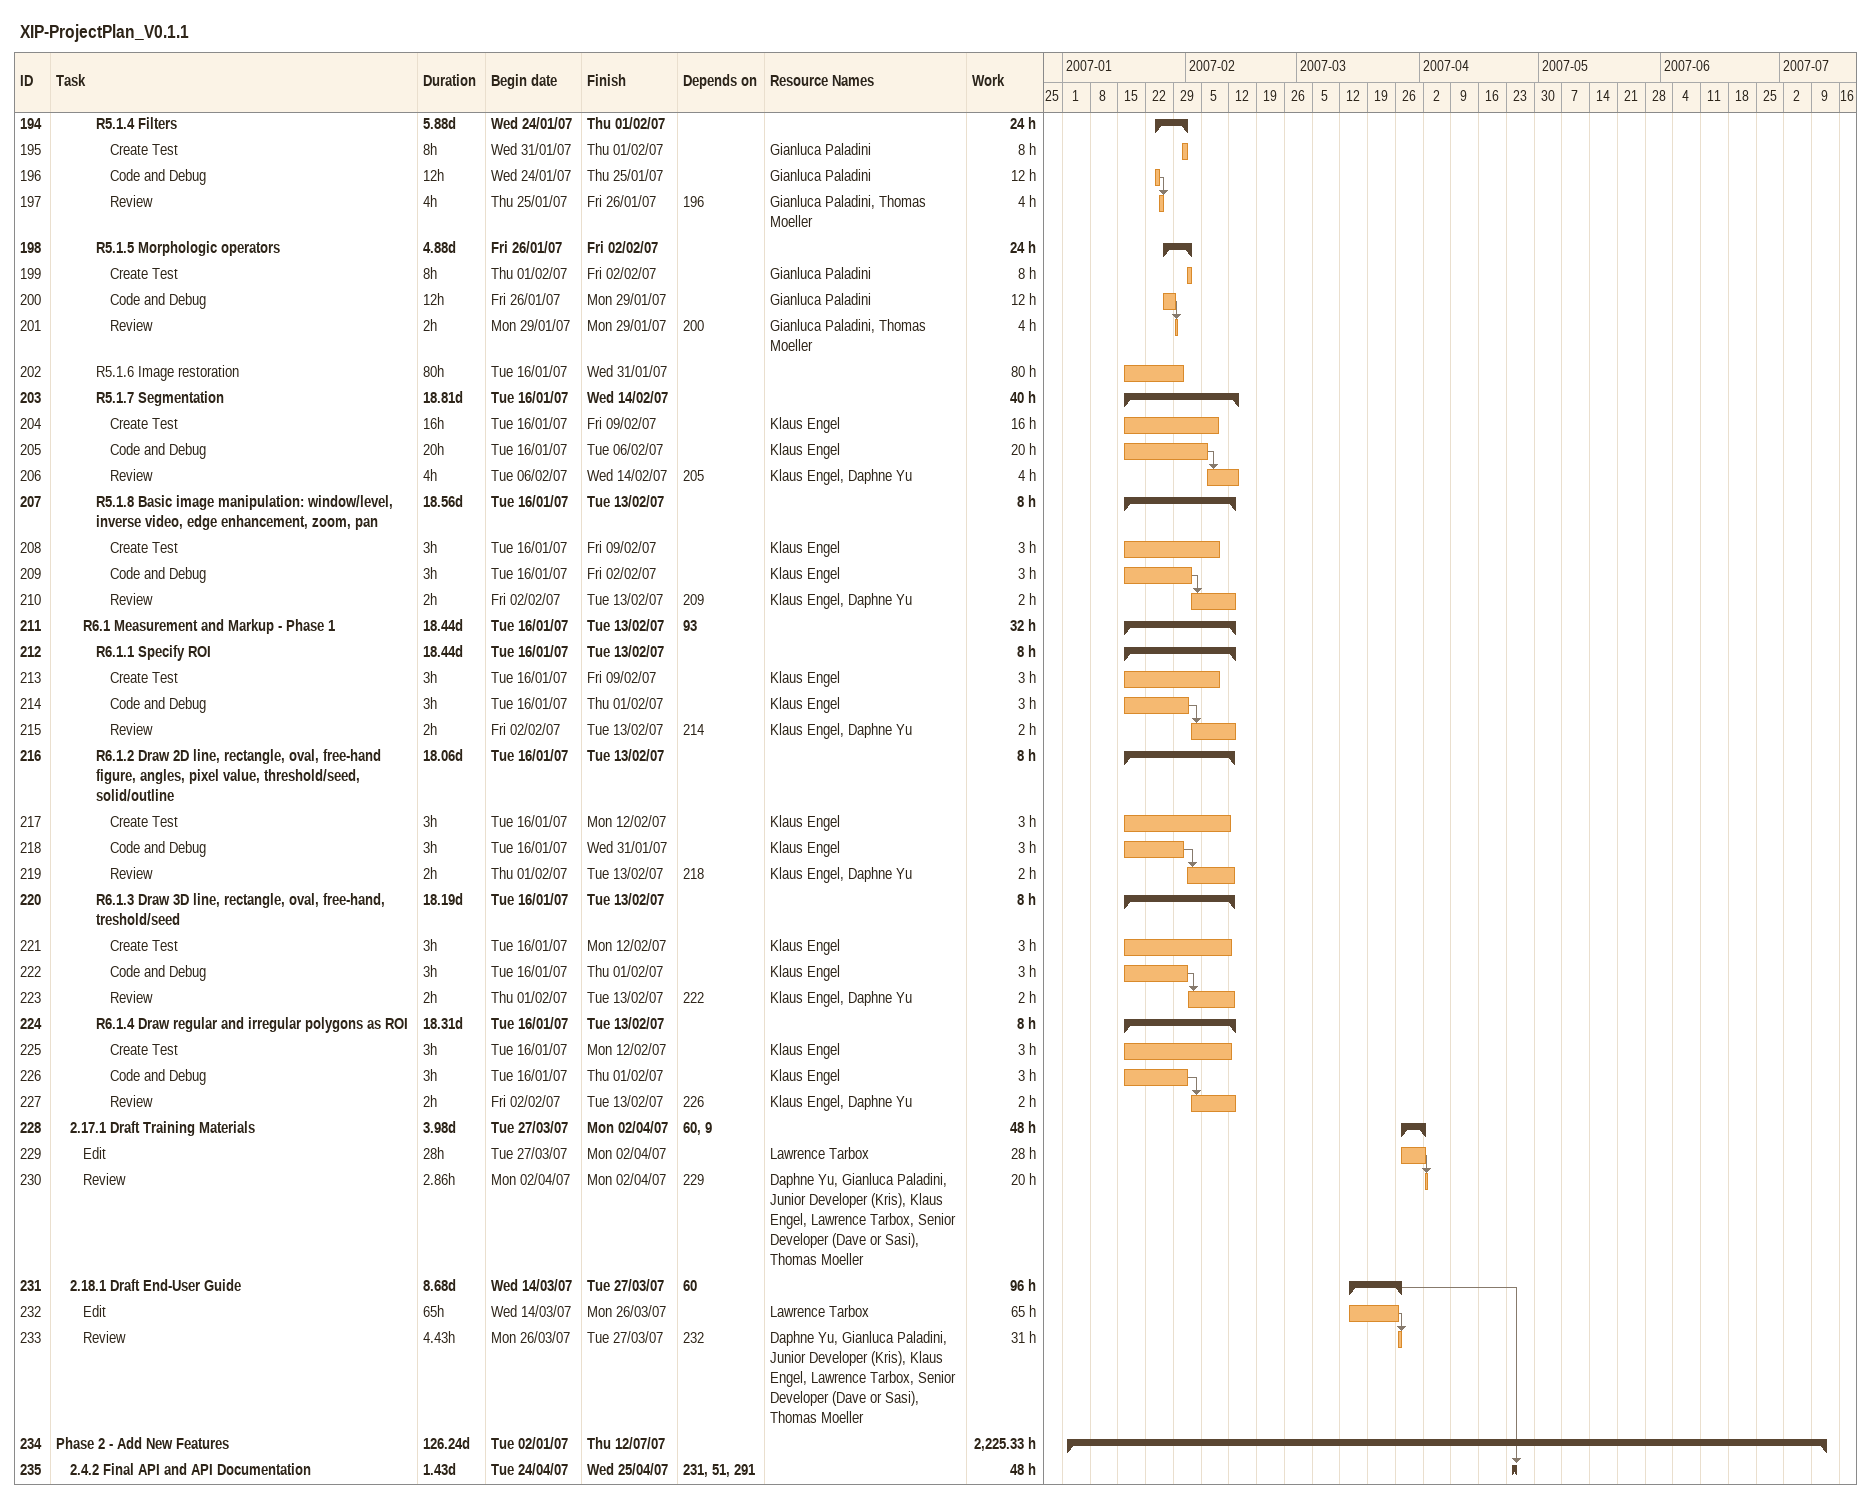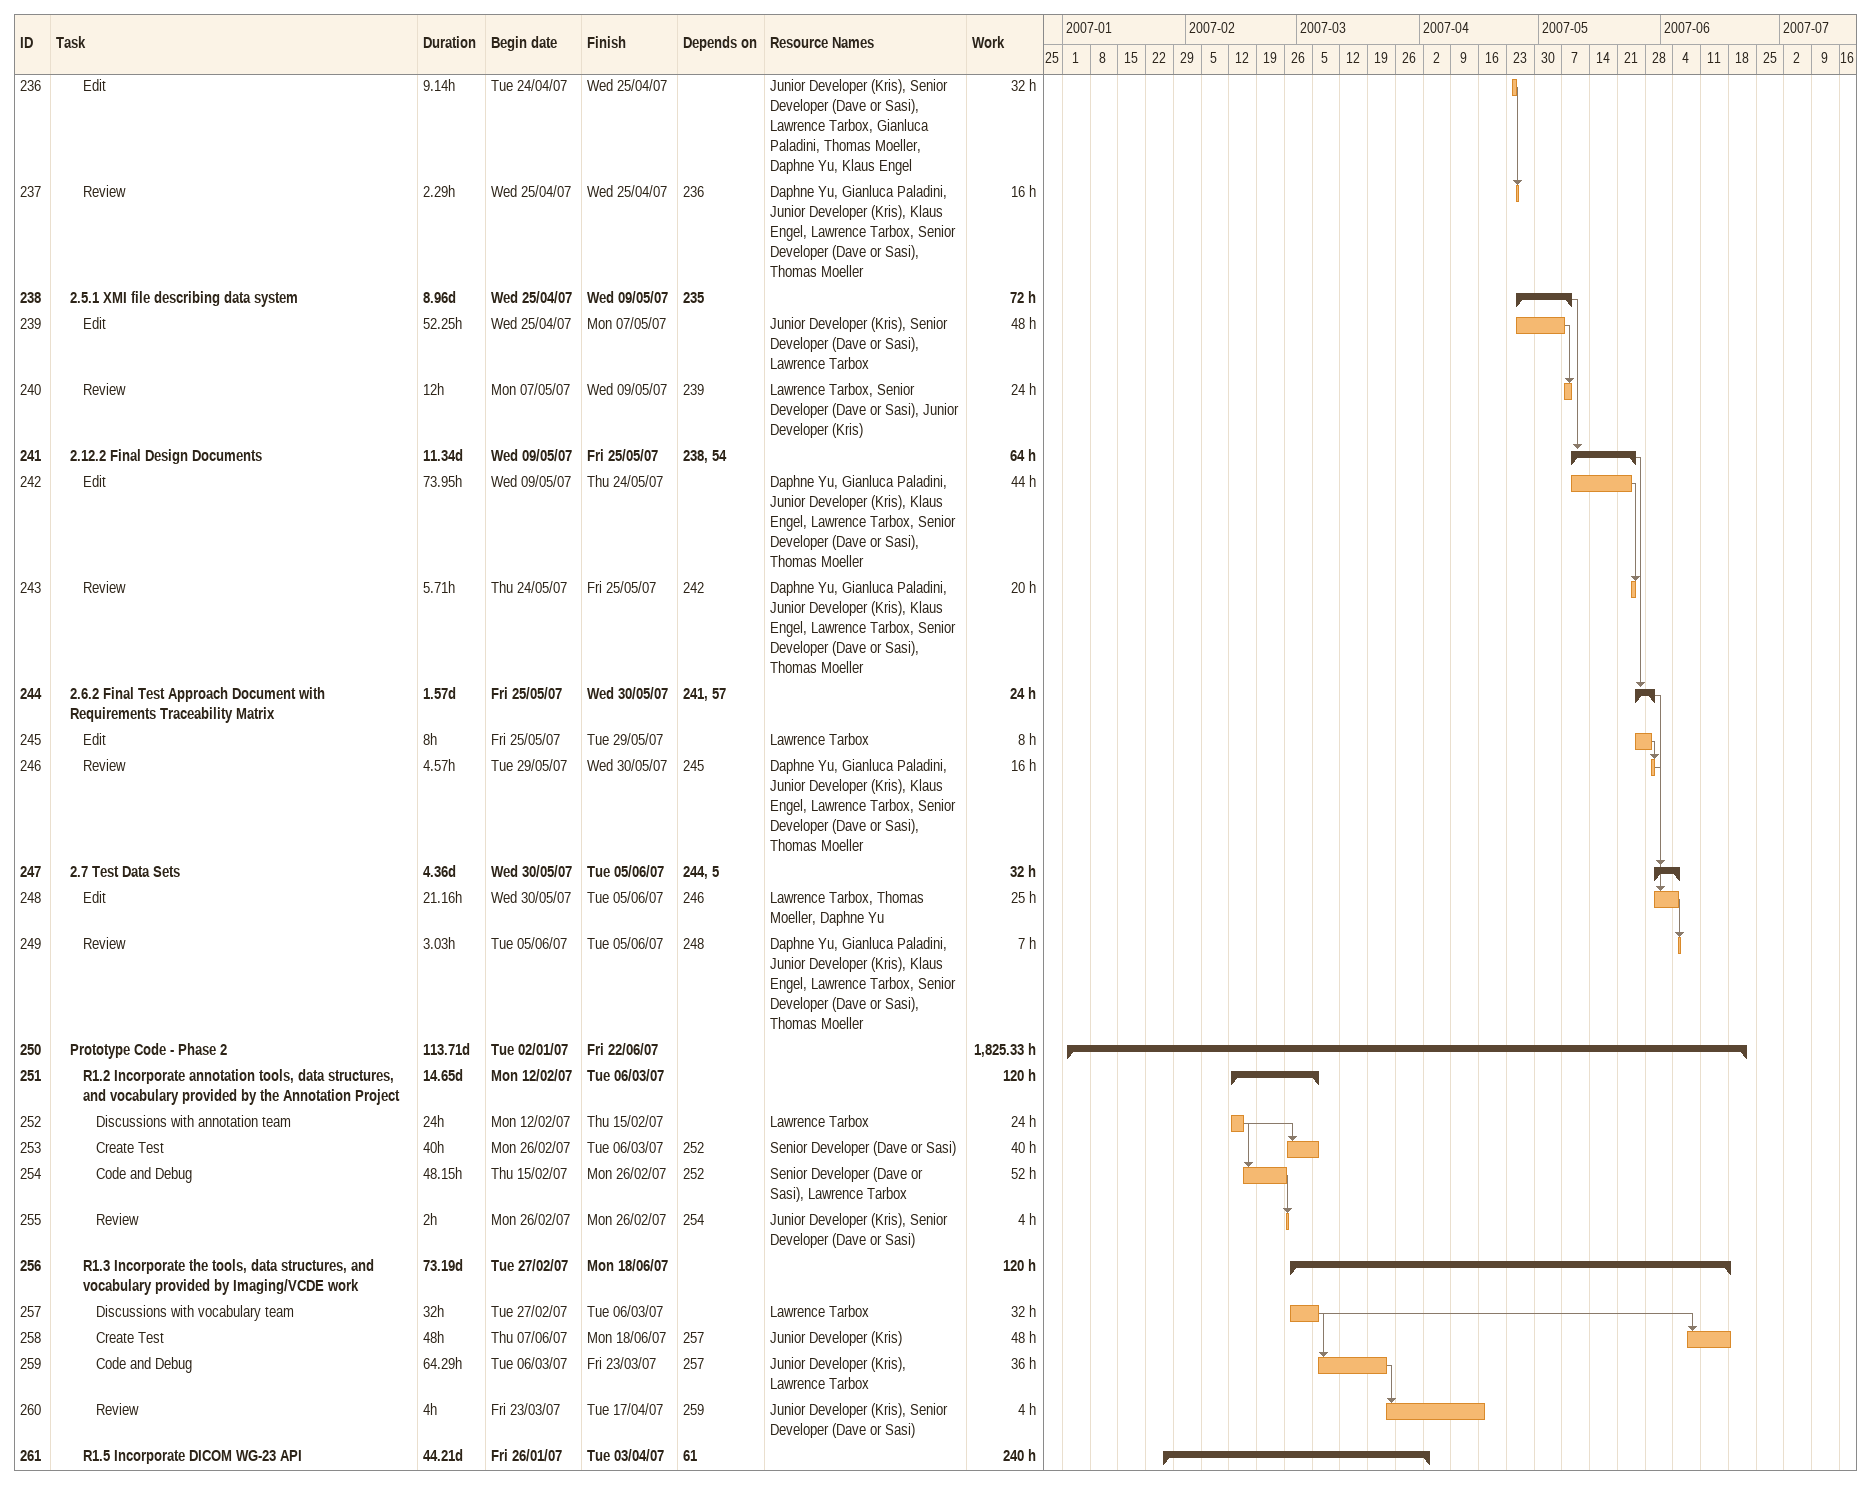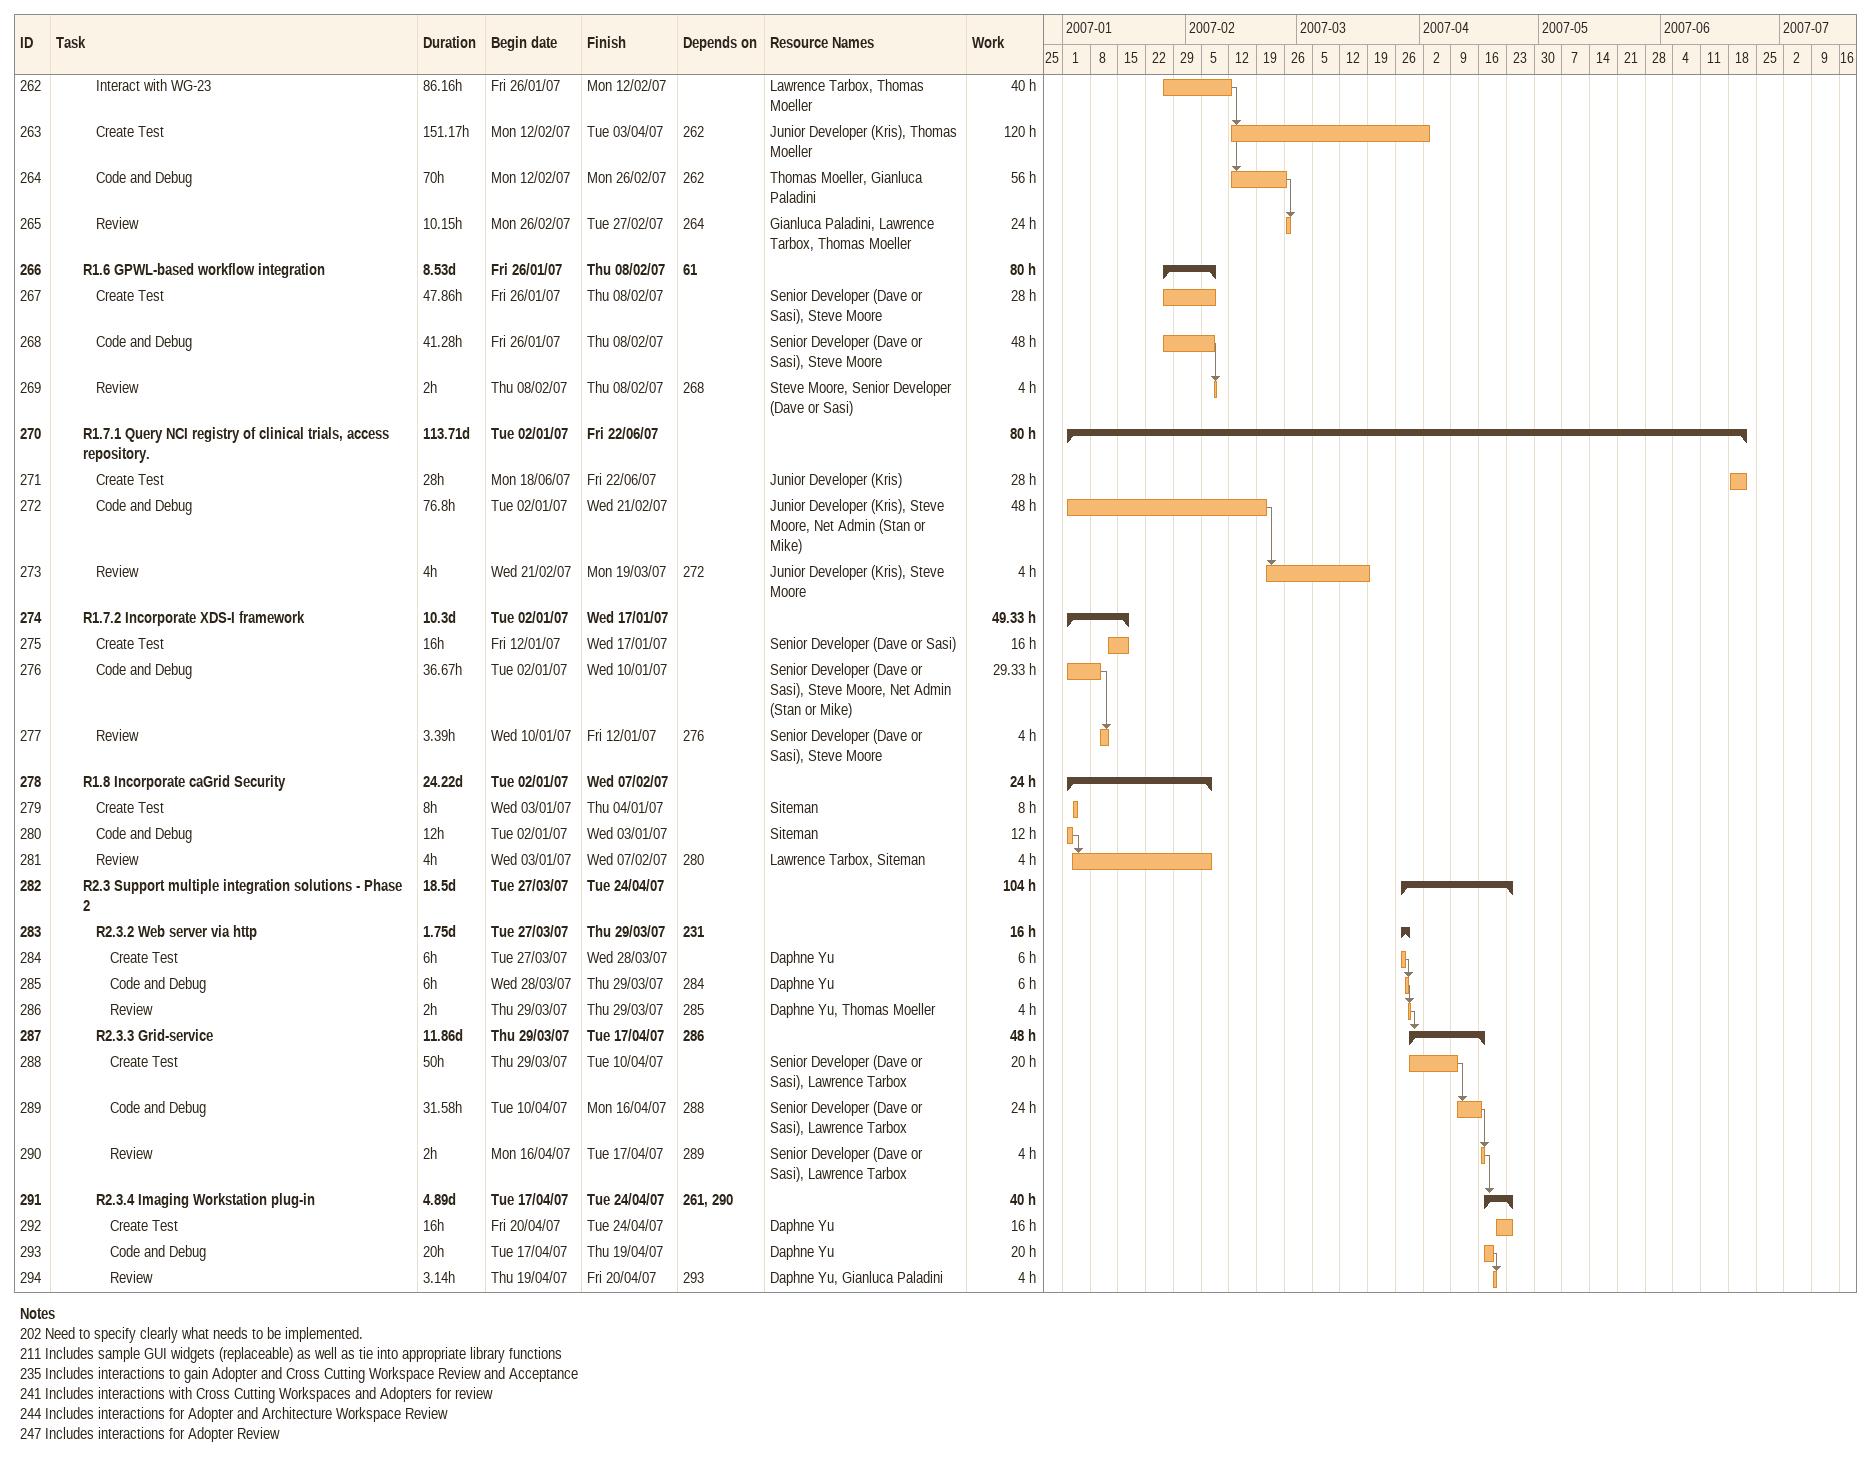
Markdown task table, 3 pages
XIP-ProjectPlan_V0.1.1

| ID | Level | Task | Duration | Start | Finish | Predecessors | Resources | Work (h) |
|---|---|---|---|---|---|---|---|---|
| 194 | 4 | **R5.1.4 Filters** | 5.88d | 2007-01-24 | 2007-02-01 |  |  | 24 |
| 195 | 5 | Create Test | 8h | 2007-01-31 | 2007-02-01 |  | Gianluca Paladini | 8 |
| 196 | 5 | Code and Debug | 12h | 2007-01-24 | 2007-01-25 |  | Gianluca Paladini | 12 |
| 197 | 5 | Review | 4h | 2007-01-25 | 2007-01-26 | 196 | Gianluca Paladini, Thomas Moeller | 4 |
| 198 | 4 | **R5.1.5 Morphologic operators** | 4.88d | 2007-01-26 | 2007-02-02 |  |  | 24 |
| 199 | 5 | Create Test | 8h | 2007-02-01 | 2007-02-02 |  | Gianluca Paladini | 8 |
| 200 | 5 | Code and Debug | 12h | 2007-01-26 | 2007-01-29 |  | Gianluca Paladini | 12 |
| 201 | 5 | Review | 2h | 2007-01-29 | 2007-01-29 | 200 | Gianluca Paladini, Thomas Moeller | 4 |
| 202 | 4 | R5.1.6 Image restoration | 80h | 2007-01-16 | 2007-01-31 |  |  | 80 |
| 203 | 4 | **R5.1.7 Segmentation** | 18.81d | 2007-01-16 | 2007-02-14 |  |  | 40 |
| 204 | 5 | Create Test | 16h | 2007-01-16 | 2007-02-09 |  | Klaus Engel | 16 |
| 205 | 5 | Code and Debug | 20h | 2007-01-16 | 2007-02-06 |  | Klaus Engel | 20 |
| 206 | 5 | Review | 4h | 2007-02-06 | 2007-02-14 | 205 | Klaus Engel, Daphne Yu | 4 |
| 207 | 4 | **R5.1.8 Basic image manipulation: window/level, inverse video, edge enhancement, zoom, pan** | 18.56d | 2007-01-16 | 2007-02-13 |  |  | 8 |
| 208 | 5 | Create Test | 3h | 2007-01-16 | 2007-02-09 |  | Klaus Engel | 3 |
| 209 | 5 | Code and Debug | 3h | 2007-01-16 | 2007-02-02 |  | Klaus Engel | 3 |
| 210 | 5 | Review | 2h | 2007-02-02 | 2007-02-13 | 209 | Klaus Engel, Daphne Yu | 2 |
| 211 | 3 | **R6.1 Measurement and Markup - Phase 1** | 18.44d | 2007-01-16 | 2007-02-13 | 93 |  | 32 |
| 212 | 4 | **R6.1.1 Specify ROI** | 18.44d | 2007-01-16 | 2007-02-13 |  |  | 8 |
| 213 | 5 | Create Test | 3h | 2007-01-16 | 2007-02-09 |  | Klaus Engel | 3 |
| 214 | 5 | Code and Debug | 3h | 2007-01-16 | 2007-02-01 |  | Klaus Engel | 3 |
| 215 | 5 | Review | 2h | 2007-02-02 | 2007-02-13 | 214 | Klaus Engel, Daphne Yu | 2 |
| 216 | 4 | **R6.1.2 Draw 2D line, rectangle, oval, free-hand figure, angles, pixel value, threshold/seed, solid/outline** | 18.06d | 2007-01-16 | 2007-02-13 |  |  | 8 |
| 217 | 5 | Create Test | 3h | 2007-01-16 | 2007-02-12 |  | Klaus Engel | 3 |
| 218 | 5 | Code and Debug | 3h | 2007-01-16 | 2007-01-31 |  | Klaus Engel | 3 |
| 219 | 5 | Review | 2h | 2007-02-01 | 2007-02-13 | 218 | Klaus Engel, Daphne Yu | 2 |
| 220 | 4 | **R6.1.3 Draw 3D line, rectangle, oval, free-hand, treshold/seed** | 18.19d | 2007-01-16 | 2007-02-13 |  |  | 8 |
| 221 | 5 | Create Test | 3h | 2007-01-16 | 2007-02-12 |  | Klaus Engel | 3 |
| 222 | 5 | Code and Debug | 3h | 2007-01-16 | 2007-02-01 |  | Klaus Engel | 3 |
| 223 | 5 | Review | 2h | 2007-02-01 | 2007-02-13 | 222 | Klaus Engel, Daphne Yu | 2 |
| 224 | 4 | **R6.1.4 Draw regular and irregular polygons as ROI** | 18.31d | 2007-01-16 | 2007-02-13 |  |  | 8 |
| 225 | 5 | Create Test | 3h | 2007-01-16 | 2007-02-12 |  | Klaus Engel | 3 |
| 226 | 5 | Code and Debug | 3h | 2007-01-16 | 2007-02-01 |  | Klaus Engel | 3 |
| 227 | 5 | Review | 2h | 2007-02-02 | 2007-02-13 | 226 | Klaus Engel, Daphne Yu | 2 |
| 228 | 2 | **2.17.1 Draft Training Materials** | 3.98d | 2007-03-27 | 2007-04-02 | 60, 9 |  | 48 |
| 229 | 3 | Edit | 28h | 2007-03-27 | 2007-04-02 |  | Lawrence Tarbox | 28 |
| 230 | 3 | Review | 2.86h | 2007-04-02 | 2007-04-02 | 229 | Daphne Yu, Gianluca Paladini, Junior Developer (Kris), Klaus Engel, Lawrence Tarbox, Senior Developer (Dave or Sasi), Thomas Moeller | 20 |
| 231 | 2 | **2.18.1 Draft End-User Guide** | 8.68d | 2007-03-14 | 2007-03-27 | 60 |  | 96 |
| 232 | 3 | Edit | 65h | 2007-03-14 | 2007-03-26 |  | Lawrence Tarbox | 65 |
| 233 | 3 | Review | 4.43h | 2007-03-26 | 2007-03-27 | 232 | Daphne Yu, Gianluca Paladini, Junior Developer (Kris), Klaus Engel, Lawrence Tarbox, Senior Developer (Dave or Sasi), Thomas Moeller | 31 |
| 234 | 1 | **Phase 2 - Add New Features** | 126.24d | 2007-01-02 | 2007-07-12 |  |  | 2225.33 |
| 235 | 2 | **2.4.2 Final API and API Documentation** | 1.43d | 2007-04-24 | 2007-04-25 | 231, 51, 291 |  | 48 |
| 236 | 3 | Edit | 9.14h | 2007-04-24 | 2007-04-25 |  | Junior Developer (Kris), Senior Developer (Dave or Sasi), Lawrence Tarbox, Gianluca Paladini, Thomas Moeller, Daphne Yu, Klaus Engel | 32 |
| 237 | 3 | Review | 2.29h | 2007-04-25 | 2007-04-25 | 236 | Daphne Yu, Gianluca Paladini, Junior Developer (Kris), Klaus Engel, Lawrence Tarbox, Senior Developer (Dave or Sasi), Thomas Moeller | 16 |
| 238 | 2 | **2.5.1 XMI file describing data system** | 8.96d | 2007-04-25 | 2007-05-09 | 235 |  | 72 |
| 239 | 3 | Edit | 52.25h | 2007-04-25 | 2007-05-07 |  | Junior Developer (Kris), Senior Developer (Dave or Sasi), Lawrence Tarbox | 48 |
| 240 | 3 | Review | 12h | 2007-05-07 | 2007-05-09 | 239 | Lawrence Tarbox, Senior Developer (Dave or Sasi), Junior Developer (Kris) | 24 |
| 241 | 2 | **2.12.2 Final Design Documents** | 11.34d | 2007-05-09 | 2007-05-25 | 238, 54 |  | 64 |
| 242 | 3 | Edit | 73.95h | 2007-05-09 | 2007-05-24 |  | Daphne Yu, Gianluca Paladini, Junior Developer (Kris), Klaus Engel, Lawrence Tarbox, Senior Developer (Dave or Sasi), Thomas Moeller | 44 |
| 243 | 3 | Review | 5.71h | 2007-05-24 | 2007-05-25 | 242 | Daphne Yu, Gianluca Paladini, Junior Developer (Kris), Klaus Engel, Lawrence Tarbox, Senior Developer (Dave or Sasi), Thomas Moeller | 20 |
| 244 | 2 | **2.6.2 Final Test Approach Document with Requirements Traceability Matrix** | 1.57d | 2007-05-25 | 2007-05-30 | 241, 57 |  | 24 |
| 245 | 3 | Edit | 8h | 2007-05-25 | 2007-05-29 |  | Lawrence Tarbox | 8 |
| 246 | 3 | Review | 4.57h | 2007-05-29 | 2007-05-30 | 245 | Daphne Yu, Gianluca Paladini, Junior Developer (Kris), Klaus Engel, Lawrence Tarbox, Senior Developer (Dave or Sasi), Thomas Moeller | 16 |
| 247 | 2 | **2.7 Test Data Sets** | 4.36d | 2007-05-30 | 2007-06-05 | 244, 5 |  | 32 |
| 248 | 3 | Edit | 21.16h | 2007-05-30 | 2007-06-05 | 246 | Lawrence Tarbox, Thomas Moeller, Daphne Yu | 25 |
| 249 | 3 | Review | 3.03h | 2007-06-05 | 2007-06-05 | 248 | Daphne Yu, Gianluca Paladini, Junior Developer (Kris), Klaus Engel, Lawrence Tarbox, Senior Developer (Dave or Sasi), Thomas Moeller | 7 |
| 250 | 2 | **Prototype Code - Phase 2** | 113.71d | 2007-01-02 | 2007-06-22 |  |  | 1825.33 |
| 251 | 3 | **R1.2 Incorporate annotation tools, data structures, and vocabulary provided by the Annotation Project** | 14.65d | 2007-02-12 | 2007-03-06 |  |  | 120 |
| 252 | 4 | Discussions with annotation team | 24h | 2007-02-12 | 2007-02-15 |  | Lawrence Tarbox | 24 |
| 253 | 4 | Create Test | 40h | 2007-02-26 | 2007-03-06 | 252 | Senior Developer (Dave or Sasi) | 40 |
| 254 | 4 | Code and Debug | 48.15h | 2007-02-15 | 2007-02-26 | 252 | Senior Developer (Dave or Sasi), Lawrence Tarbox | 52 |
| 255 | 4 | Review | 2h | 2007-02-26 | 2007-02-26 | 254 | Junior Developer (Kris), Senior Developer (Dave or Sasi) | 4 |
| 256 | 3 | **R1.3 Incorporate the tools, data structures, and vocabulary provided by Imaging/VCDE work** | 73.19d | 2007-02-27 | 2007-06-18 |  |  | 120 |
| 257 | 4 | Discussions with vocabulary team | 32h | 2007-02-27 | 2007-03-06 |  | Lawrence Tarbox | 32 |
| 258 | 4 | Create Test | 48h | 2007-06-07 | 2007-06-18 | 257 | Junior Developer (Kris) | 48 |
| 259 | 4 | Code and Debug | 64.29h | 2007-03-06 | 2007-03-23 | 257 | Junior Developer (Kris), Lawrence Tarbox | 36 |
| 260 | 4 | Review | 4h | 2007-03-23 | 2007-04-17 | 259 | Junior Developer (Kris), Senior Developer (Dave or Sasi) | 4 |
| 261 | 3 | **R1.5 Incorporate DICOM WG-23 API** | 44.21d | 2007-01-26 | 2007-04-03 | 61 |  | 240 |
| 262 | 4 | Interact with WG-23 | 86.16h | 2007-01-26 | 2007-02-12 |  | Lawrence Tarbox, Thomas Moeller | 40 |
| 263 | 4 | Create Test | 151.17h | 2007-02-12 | 2007-04-03 | 262 | Junior Developer (Kris), Thomas Moeller | 120 |
| 264 | 4 | Code and Debug | 70h | 2007-02-12 | 2007-02-26 | 262 | Thomas Moeller, Gianluca Paladini | 56 |
| 265 | 4 | Review | 10.15h | 2007-02-26 | 2007-02-27 | 264 | Gianluca Paladini, Lawrence Tarbox, Thomas Moeller | 24 |
| 266 | 3 | **R1.6 GPWL-based workflow integration** | 8.53d | 2007-01-26 | 2007-02-08 | 61 |  | 80 |
| 267 | 4 | Create Test | 47.86h | 2007-01-26 | 2007-02-08 |  | Senior Developer (Dave or Sasi), Steve Moore | 28 |
| 268 | 4 | Code and Debug | 41.28h | 2007-01-26 | 2007-02-08 |  | Senior Developer (Dave or Sasi), Steve Moore | 48 |
| 269 | 4 | Review | 2h | 2007-02-08 | 2007-02-08 | 268 | Steve Moore, Senior Developer (Dave or Sasi) | 4 |
| 270 | 3 | **R1.7.1 Query NCI registry of clinical trials, access repository.** | 113.71d | 2007-01-02 | 2007-06-22 |  |  | 80 |
| 271 | 4 | Create Test | 28h | 2007-06-18 | 2007-06-22 |  | Junior Developer (Kris) | 28 |
| 272 | 4 | Code and Debug | 76.8h | 2007-01-02 | 2007-02-21 |  | Junior Developer (Kris), Steve Moore, Net Admin (Stan or Mike) | 48 |
| 273 | 4 | Review | 4h | 2007-02-21 | 2007-03-19 | 272 | Junior Developer (Kris), Steve Moore | 4 |
| 274 | 3 | **R1.7.2 Incorporate XDS-I framework** | 10.3d | 2007-01-02 | 2007-01-17 |  |  | 49.33 |
| 275 | 4 | Create Test | 16h | 2007-01-12 | 2007-01-17 |  | Senior Developer (Dave or Sasi) | 16 |
| 276 | 4 | Code and Debug | 36.67h | 2007-01-02 | 2007-01-10 |  | Senior Developer (Dave or Sasi), Steve Moore, Net Admin (Stan or Mike) | 29.33 |
| 277 | 4 | Review | 3.39h | 2007-01-10 | 2007-01-12 | 276 | Senior Developer (Dave or Sasi), Steve Moore | 4 |
| 278 | 3 | **R1.8 Incorporate caGrid Security** | 24.22d | 2007-01-02 | 2007-02-07 |  |  | 24 |
| 279 | 4 | Create Test | 8h | 2007-01-03 | 2007-01-04 |  | Siteman | 8 |
| 280 | 4 | Code and Debug | 12h | 2007-01-02 | 2007-01-03 |  | Siteman | 12 |
| 281 | 4 | Review | 4h | 2007-01-03 | 2007-02-07 | 280 | Lawrence Tarbox, Siteman | 4 |
| 282 | 3 | **R2.3 Support multiple integration solutions - Phase 2** | 18.5d | 2007-03-27 | 2007-04-24 |  |  | 104 |
| 283 | 4 | **R2.3.2 Web server via http** | 1.75d | 2007-03-27 | 2007-03-29 | 231 |  | 16 |
| 284 | 5 | Create Test | 6h | 2007-03-27 | 2007-03-28 |  | Daphne Yu | 6 |
| 285 | 5 | Code and Debug | 6h | 2007-03-28 | 2007-03-29 | 284 | Daphne Yu | 6 |
| 286 | 5 | Review | 2h | 2007-03-29 | 2007-03-29 | 285 | Daphne Yu, Thomas Moeller | 4 |
| 287 | 4 | **R2.3.3 Grid-service** | 11.86d | 2007-03-29 | 2007-04-17 | 286 |  | 48 |
| 288 | 5 | Create Test | 50h | 2007-03-29 | 2007-04-10 |  | Senior Developer (Dave or Sasi), Lawrence Tarbox | 20 |
| 289 | 5 | Code and Debug | 31.58h | 2007-04-10 | 2007-04-16 | 288 | Senior Developer (Dave or Sasi), Lawrence Tarbox | 24 |
| 290 | 5 | Review | 2h | 2007-04-16 | 2007-04-17 | 289 | Senior Developer (Dave or Sasi), Lawrence Tarbox | 4 |
| 291 | 4 | **R2.3.4 Imaging Workstation plug-in** | 4.89d | 2007-04-17 | 2007-04-24 | 261, 290 |  | 40 |
| 292 | 5 | Create Test | 16h | 2007-04-20 | 2007-04-24 |  | Daphne Yu | 16 |
| 293 | 5 | Code and Debug | 20h | 2007-04-17 | 2007-04-19 |  | Daphne Yu | 20 |
| 294 | 5 | Review | 3.14h | 2007-04-19 | 2007-04-20 | 293 | Daphne Yu, Gianluca Paladini | 4 |

Notes
- 202: Need to specify clearly what needs to be implemented.
- 211: Includes sample GUI widgets (replaceable) as well as tie into appropriate library functions
- 235: Includes interactions to gain Adopter and Cross Cutting Workspace Review and Acceptance
- 241: Includes interactions with Cross Cutting Workspaces and Adopters for review
- 244: Includes interactions for Adopter and Architecture Workspace Review
- 247: Includes interactions for Adopter Review
